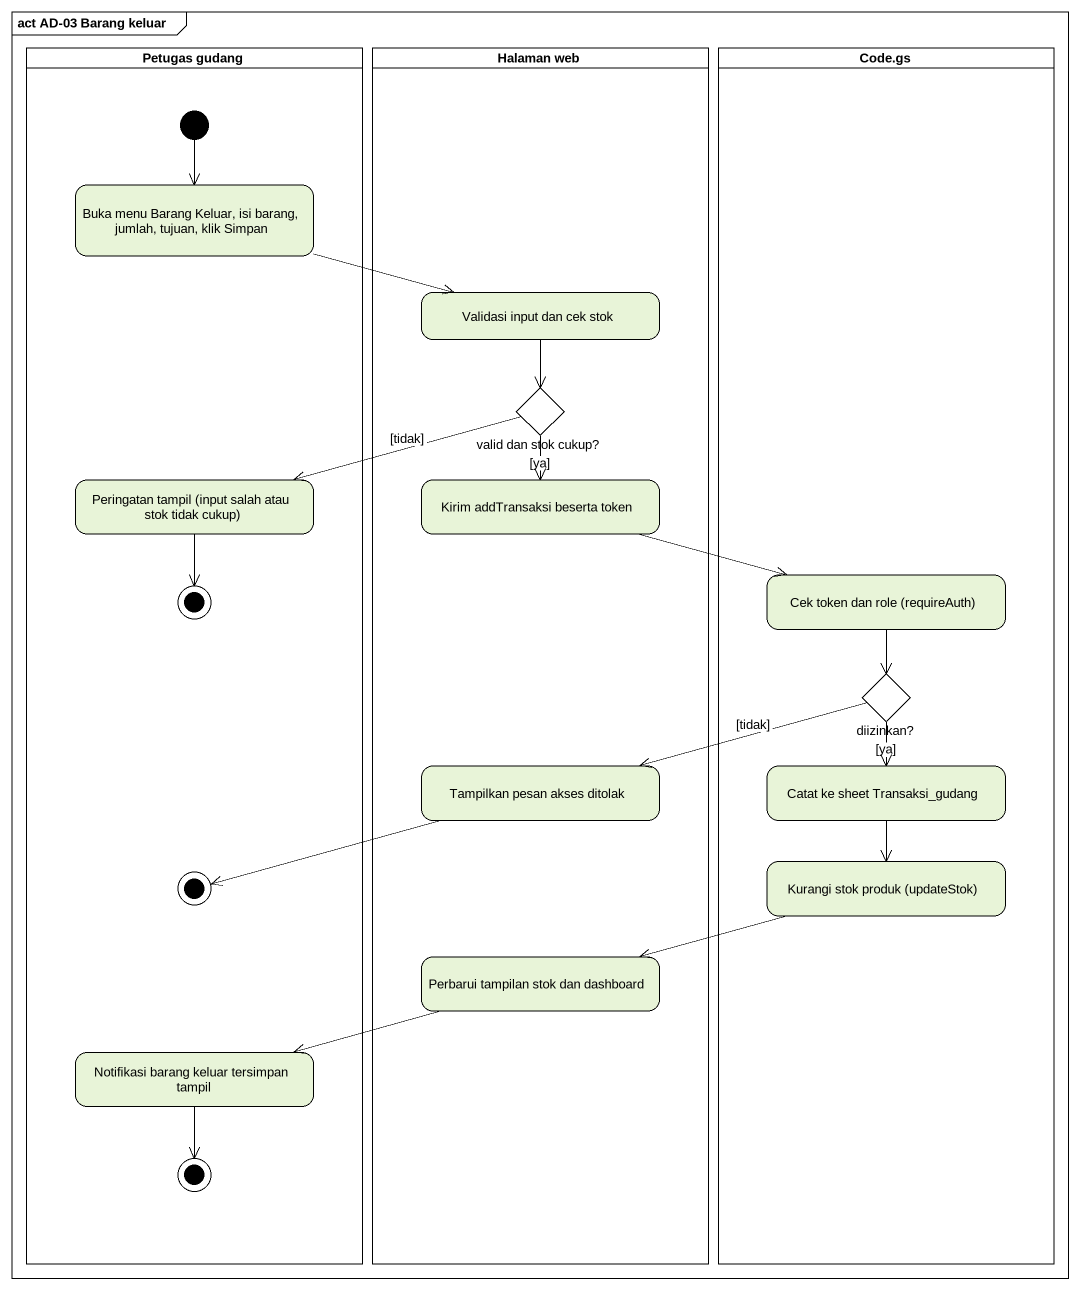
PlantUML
@startuml
mainframe act AD-03 Barang keluar
hide empty description
state "Petugas gudang" as Petugas_gudang <<partition>> {
  state "Buka menu Barang Keluar, isi barang, jumlah, tujuan, klik Simpan" as Buka_menu_Barang_Keluar_isi
  state "Peringatan tampil (input salah atau stok tidak cukup)" as Peringatan_tampil_input
  state final1 <<end>>
  state final2 <<end>>
  state "Notifikasi barang keluar tersimpan tampil" as Notifikasi_barang_keluar
  state final3 <<end>>
  [*] --> Buka_menu_Barang_Keluar_isi
}
state "Halaman web" as Halaman_web <<partition>> {
  state "Validasi input dan cek stok" as Validasi_input_dan_cek_stok
  state "valid dan stok cukup?" as valid_dan_stok_cukup <<choice>>
  state "Kirim addTransaksi beserta token" as Kirim_addTransaksi_beserta
  state "Tampilkan pesan akses ditolak" as Tampilkan_pesan_akses
  state "Perbarui tampilan stok dan dashboard" as Perbarui_tampilan_stok_dan
}
state "Code.gs" as Code_gs <<partition>> {
  state "Cek token dan role (requireAuth)" as Cek_token_dan_role
  state "diizinkan?" as diizinkan <<choice>>
  state "Catat ke sheet Transaksi_gudang" as Catat_ke_sheet_Transaksi
  state "Kurangi stok produk (updateStok)" as Kurangi_stok_produk
}
Buka_menu_Barang_Keluar_isi -right-> Validasi_input_dan_cek_stok
Validasi_input_dan_cek_stok --> valid_dan_stok_cukup
valid_dan_stok_cukup -left-> Peringatan_tampil_input : [tidak]
valid_dan_stok_cukup --> Kirim_addTransaksi_beserta : [ya]
Peringatan_tampil_input --> final1
Kirim_addTransaksi_beserta -right-> Cek_token_dan_role
Cek_token_dan_role --> diizinkan
diizinkan -left-> Tampilkan_pesan_akses : [tidak]
diizinkan --> Catat_ke_sheet_Transaksi : [ya]
Tampilkan_pesan_akses -left-> final2
Catat_ke_sheet_Transaksi --> Kurangi_stok_produk
Kurangi_stok_produk -left-> Perbarui_tampilan_stok_dan
Perbarui_tampilan_stok_dan -left-> Notifikasi_barang_keluar
Notifikasi_barang_keluar --> final3
@enduml
